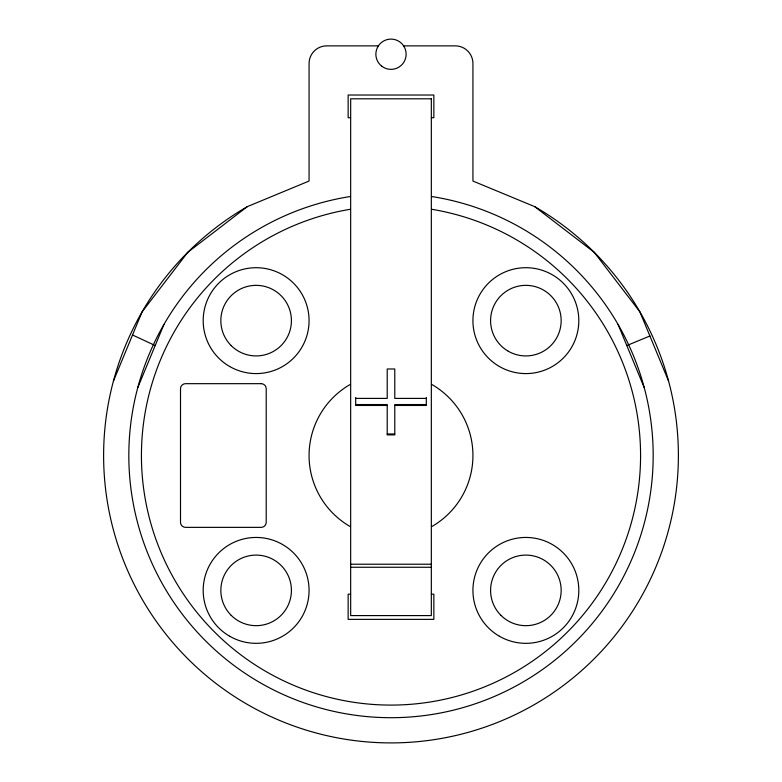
<?xml version="1.0" encoding="UTF-8"?>
<svg xmlns="http://www.w3.org/2000/svg" width="782" height="782" viewBox="0 0 782 782"><rect width="100%" height="100%" fill="white"/><g stroke="black" fill="none" stroke-linecap="round" stroke-linejoin="round"><path stroke-width="1.17" d="M113.41 381.137L142.119 311.822L187.788 252.303L247.308 206.634L309.066 181.053L309.066 63.508A17.644 17.644 0 0 1 326.72 45.864L378.4 45.864M137.759 387.657L163.946 324.422M626.802 345.556L649.891 335.996M403.6 45.864L455.28 45.864A17.644 17.644 0 0 1 472.934 63.508L472.934 181.053L534.692 206.634L594.212 252.303L639.881 311.822L668.59 381.137M350.561 117.711L348.146 117.711L348.146 95.023L433.854 95.023L433.854 117.711L431.439 117.711M355.702 398.4L387.217 398.4L387.217 368.987L394.783 368.987L394.783 398.4L426.298 398.4M355.702 404.558L387.217 404.558L387.217 434.88L394.783 434.88L394.783 404.558L426.298 404.558M387.217 405.457L355.702 405.457L355.702 397.5M394.783 405.457L426.298 405.457L426.298 397.5M387.217 433.981L394.783 433.981M350.668 564.213L431.332 564.213M350.668 567.263L431.332 567.263M350.561 594.164L348.146 594.164L348.146 619.373L433.854 619.373L433.854 594.164L431.439 594.164M132.52 334.989L155.198 345.556M618.054 324.422L644.241 387.657M534.692 206.634A287.385 287.385 0 0 1 611.153 640.243A287.385 287.385 0 0 1 170.847 640.243A287.385 287.385 0 0 1 247.308 206.634M431.811 196.536A262.175 262.175 0 0 1 610.918 598.25A262.175 262.175 0 0 1 171.082 598.25A262.175 262.175 0 0 1 350.189 196.536M431.967 384.558A81.934 81.934 0 0 1 431.967 526.472M350.033 526.472A81.934 81.934 0 0 1 350.033 384.558M431.996 209.332A249.575 249.575 0 0 1 599.95 591.994A249.575 249.575 0 0 1 182.05 591.994A249.575 249.575 0 0 1 350.004 209.332M431.332 98.806L350.668 98.806L350.668 615.59L431.332 615.59L431.332 98.806M261.168 383.669L185.549 383.669A5.044 5.044 0 0 0 180.505 388.713L180.505 522.317A5.044 5.044 0 0 0 185.549 527.361L261.168 527.361A5.044 5.044 0 0 0 266.212 522.317L266.212 388.713A5.044 5.044 0 0 0 261.168 383.669M229.664 366.494A52.941 52.941 0 0 0 309.066 320.649A52.941 52.941 0 0 0 229.664 274.795A52.941 52.941 0 0 0 229.664 366.494M499.395 636.235A52.941 52.941 0 0 0 578.807 590.381A52.941 52.941 0 0 0 499.395 544.536A52.941 52.941 0 0 0 499.395 636.235M231.179 615.336A35.298 35.298 0 0 0 290.22 599.52A35.298 35.298 0 0 0 246.995 556.295A35.298 35.298 0 0 0 231.179 615.336M499.395 366.494A52.941 52.941 0 0 0 578.807 320.649A52.941 52.941 0 0 0 499.395 274.795A52.941 52.941 0 0 0 499.395 366.494M508.222 351.206A35.298 35.298 0 0 0 561.163 320.649A35.298 35.298 0 0 0 508.222 290.083A35.298 35.298 0 0 0 508.222 351.206M229.664 636.235A52.941 52.941 0 0 0 309.066 590.381A52.941 52.941 0 0 0 229.664 544.536A52.941 52.941 0 0 0 229.664 636.235M231.179 345.605A35.298 35.298 0 0 0 290.22 329.779A35.298 35.298 0 0 0 246.995 286.554A35.298 35.298 0 0 0 231.179 345.605M500.91 615.336A35.298 35.298 0 0 0 559.961 599.52A35.298 35.298 0 0 0 516.736 556.295A35.298 35.298 0 0 0 500.91 615.336M381.763 66.206A15.122 15.122 0 0 0 405.995 56.236A15.122 15.122 0 0 0 385.243 40.234A15.122 15.122 0 0 0 381.763 66.206"/></g></svg>
